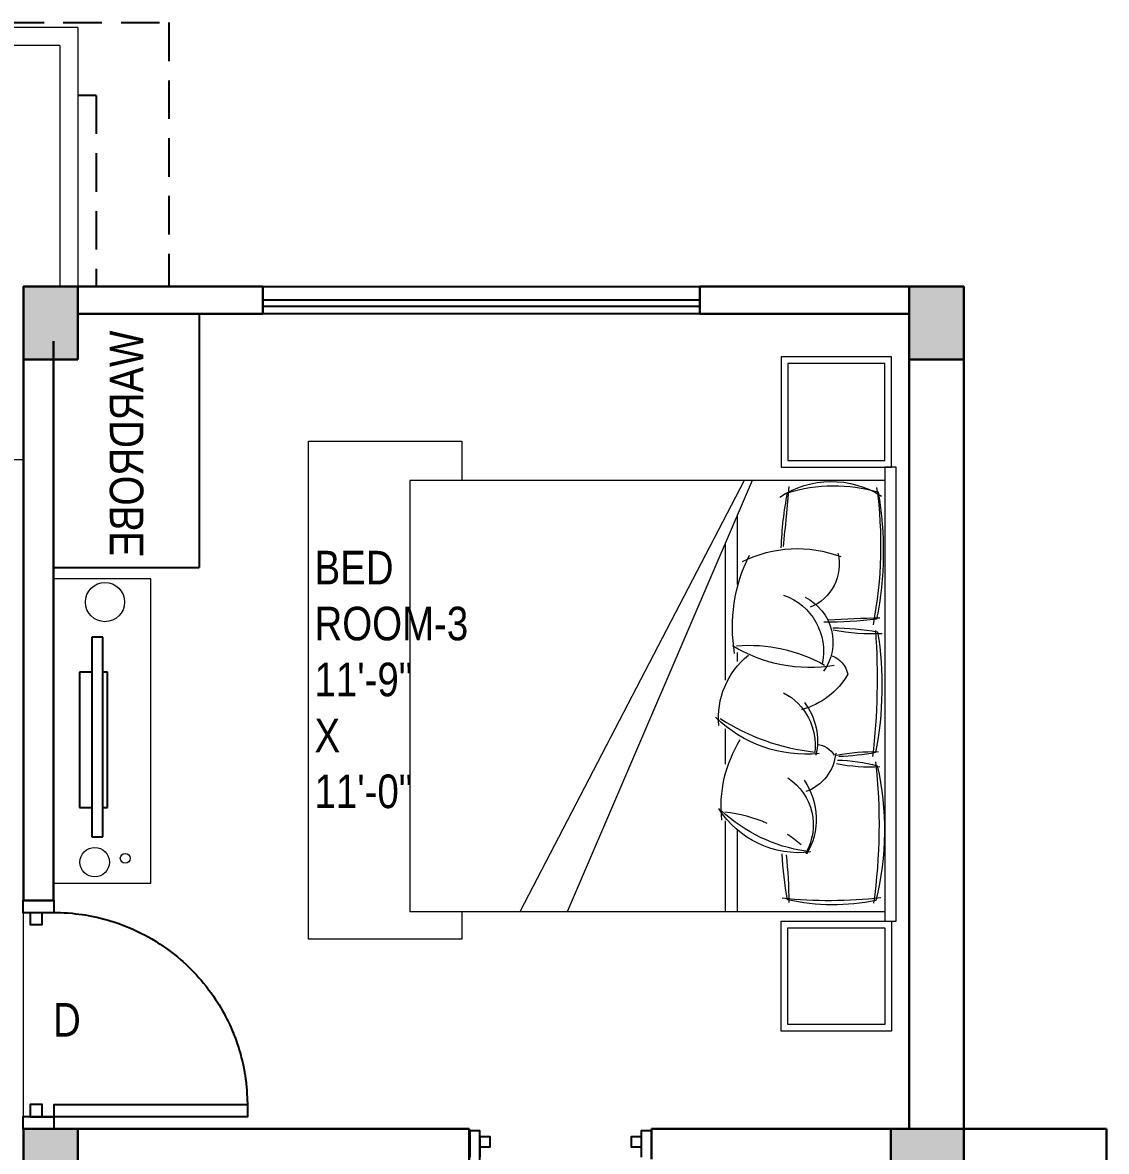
# Model space of a CAD drawing. Extents: x -454308 to 890911, y -14103 to 1343694.
# Drawn here: x 209069 to 209247.7, y 656815.7 to 657001.8 of the extents above; entities that cross this region are included whole.
import ezdxf

# ---------------------------------------------------------------- set-up
doc = ezdxf.new("R2010")
doc.units = 0
doc.header["$MEASUREMENT"] = 0
doc.linetypes.add('HIDDEN', pattern=[9.525, 6.35, -3.175])
for name, color, linetype in [('A-Door', 144, 'Continuous'), ('cup', 126, 'Continuous'), ('PERSONA', 7, 'Continuous'), ('railing', 162, 'Continuous'), ('stair', 135, 'Continuous'), ('WIN', 4, 'Continuous')]:
    doc.layers.add(name, color=color, linetype=linetype)
for name, color, linetype, lineweight in [('A-FURN', 35, 'Continuous', 5), ('A-Wall', 7, 'Continuous', 30), ('AR-FUR', 11, 'Continuous', 9), ('col', 232, 'Continuous', 30), ('Hatch Gris Claro', 9, 'Continuous', 9), ('Muebles', 46, 'Continuous', 0), ('sill', 32, 'Continuous', 25), ('TXT', 42, 'Continuous', 25)]:
    doc.layers.add(name, color=color, linetype=linetype, lineweight=lineweight)
doc.styles.get("Standard").update_dxf_attribs({"font": 'stylu.ttf', "height": 7})

# ---------------------------------------------------------------- blocks, each defined once
blk = doc.blocks.new('cdsaf')
at = {"color": 5}
for p, q in [((1185429.42, 734143.15, 20311.96), (1185429.42, 734106.36, 20311.96)), ((1185431.44, 734143.15, 20311.96), (1185429.42, 734143.15, 20311.96)), ((1185431.44, 734106.36, 20311.96), (1185431.44, 734143.15, 20311.96)), ((1185427.16, 734136.71, 20311.96), (1185427.16, 734111.82, 20311.96)), ((1185429.42, 734136.71, 20311.96), (1185427.16, 734136.71, 20311.96)), ((1185432.29, 734136.71, 20311.96), (1185431.44, 734136.71, 20311.96)), ((1185432.29, 734111.82, 20311.96), (1185432.29, 734136.71, 20311.96)), ((1185427.16, 734111.82, 20311.96), (1185429.42, 734111.82, 20311.96)), ((1185431.44, 734111.82, 20311.96), (1185432.29, 734111.82, 20311.96)), ((1185429.42, 734106.36, 20311.96), (1185431.44, 734106.36, 20311.96))]:
    blk.add_line(p, q, dxfattribs=at)
blk = doc.blocks.new('WEWEEQ')
at = {"layer": 'Muebles'}
blk.add_lwpolyline([(1107845.51, 737873.28), (1107829.48, 737873.28), (1107829.48, 737823.12), (1107845.51, 737823.12)], close=True, dxfattribs=at)
for centre, radius in [((1107838.73, 737869.84), 2.43), ((1107833.71, 737869.19), 0.81), ((1107837.04, 737826.97), 3.24)]:
    blk.add_circle(centre, radius, dxfattribs=at)
at = {"color": 6, "linetype": 'ByBlock', "lineweight": 5, "xscale": 0.8945132207591084, "yscale": 0.8945132207591084, "zscale": 0.8945132207591084, "rotation": 180}
blk.add_blockref('cdsaf', (2168221.49, 1394533.53, 55552.59), dxfattribs=at)
blk = doc.blocks.new('bed 111111')
at = {"layer": 'AR-FUR'}
for p, q in [((-0.8649, 1.3945), (-0.8649, -0.4997)), ((-0.8172, 1.3945), (-0.8649, 1.3945)), ((-0.8172, -0.4997), (-0.8172, 1.3945)), ((-0.2634, -0.4435), (0.5086, 1.3565)), ((-0.151, 0.5919), (-0.151, 0.7393)), ((-0.2018, 0.2738), (-0.2018, 0.3108)), ((-0.8649, -0.4997), (-0.8172, -0.4997))]:
    blk.add_line(p, q, dxfattribs=at)
at = {"layer": 'AR-FUR', "color": 251}
for p, q in [((-0.8172, 1.3565), (1.1658, 1.3565)), ((-0.231, -0.4435), (0.7065, 1.3565)), ((-0.2018, 1.016), (-0.2018, 1.3565)), ((-0.151, 0.9769), (-0.151, 1.3565)), ((1.1658, -0.4435), (1.1658, 1.3565)), ((-0.151, -0.177), (-0.151, 0.3896)), ((-0.2018, -0.2973), (-0.2018, -0.0096)), ((-0.8172, -0.4435), (1.1658, -0.4435))]:
    blk.add_line(p, q, dxfattribs=at)
at = {"layer": 'AR-FUR'}
for points in [[(-0.3849, 1.8545), (-0.3849, 1.3945), (-0.8449, 1.3945), (-0.8449, 1.8545)], [(-0.4126, 1.8268), (-0.4126, 1.4222), (-0.8172, 1.4222), (-0.8172, 1.8268)], [(-0.3849, -0.9597), (-0.3849, -0.4997), (-0.8449, -0.4997), (-0.8449, -0.9597)], [(-0.4126, -0.9319), (-0.4126, -0.5274), (-0.8172, -0.5274), (-0.8172, -0.9319)]]:
    blk.add_lwpolyline(points, close=True, dxfattribs=at)
at = {"layer": 'AR-FUR', "color": 251, "extrusion": (0, 0, -1)}
for centre, major_axis, start_param, end_param in [((1.5625, 0.993), (-1.6658, -1.6658), 0.673847, 0.924545), ((-0.5854, -0.6035), (1.3528, -1.3528), 3.814055, 4.030079), ((1.5526, 1.3309), (-1.3927, -1.3927), 0.677, 0.778682), ((-0.2845, 0.9931), (-0.1657, -0.1657), -0.207552, 1.319983), ((-0.5866, 0.4458), (0.4702, -0.4702), 4.076, 4.671895), ((-0.0866, 1.5296), (0.42, -0.42), 1.362212, 1.484388), ((-0.0866, 1.5296), (0.42, -0.42), 0.892669, 1.199073), ((-0.7563, 0.0062), (0.5275, -0.5275), 3.872485, 4.116068), ((2.032, 0.3804), (-1.9923, -1.9923), 0.715059, 0.90208), ((-0.2783, 0.6613), (0.176, -0.176), 1.274089, 2.475678), ((-0.6338, -0.2362), (0.6602, -0.6602), 4.043868, 4.496311), ((-0.3136, 0.269), (-0.1757, -0.1757), -0.450892, 0.994118), ((-0.2465, 0.9031), (-0.4664, -0.4664), -0.857824, -0.280048), ((-0.7731, -0.7492), (-0.6687, -0.6687), 2.320508, 2.537901), ((0.9556, -0.1741), (1.2415, -1.2415), 2.218366, 2.546274), ((-0.8022, 3.0425), (-2.0599, -2.0599), -0.860991, -0.787253), ((11.1738, -1.4463), (8.2284, -8.2284), 2.444592, 2.466232), ((-0.5953, -0.0511), (-0.2749, -0.2749), -1.375906, -0.21834)]:
    blk.add_ellipse(centre, major_axis=major_axis, ratio=1, start_param=start_param, end_param=end_param, dxfattribs=at)
at = {"layer": 'AR-FUR', "extrusion": (0, 0, -1)}
for centre, major_axis, start_param, end_param in [((-0.6029, 0.4547), (-0.6168, -0.6168), 2.151233, 2.577546), ((0.4135, 1.0155), (0.8693, -0.8693), 2.135358, 2.596989), ((-1.9428, 1.0262), (1.1008, -1.1008), 5.317309, 5.441753), ((-0.2479, 0.9685), (0.2006, -0.2006), 1.751453, 2.903235), ((-0.4597, 0.7123), (0.2807, -0.2807), 3.804818, 4.933588), ((-0.6654, 0.9181), (-0.3757, -0.3757), 3.823105, 4.483365), ((-0.4265, 0.678), (0.132, -0.132), 2.441833, 3.593049), ((-0.5998, 1.4582), (-0.5204, -0.5204), -0.757256, -0.529592), ((-0.5939, -0.2888), (-0.7054, -0.7054), 2.16954, 2.32419), ((-0.4885, 0.16), (0.3807, -0.3807), 3.825535, 4.703193), ((0.6668, 0.4149), (-1.0409, -1.0409), 0.630608, 0.974387), ((-0.7629, 1.4252), (0.5216, -0.5216), 0.585091, 0.82334), ((-0.5288, 0.748), (0.0636, -0.0636), 0.857002, 1.830616), ((-0.2789, 0.642), (-0.1822, -0.1822), 0.120756, 1.023991), ((-0.457, 0.546), (-0.2361, -0.2361), 3.827833, 4.821859), ((-0.3841, 0.2013), (-0.2284, -0.2284), 1.31402, 2.087383), ((-0.5579, 0.3869), (-0.076, -0.076), -0.407023, 0.572892), ((-0.3929, 0.2303), (0.1472, -0.1472), 1.241939, 2.981597), ((-0.5067, -0.2882), (0.4419, -0.4419), 3.766461, 4.474078), ((-0.8424, 0.1671), (-0.4675, -0.4675), 3.758339, 4.39729), ((-0.5994, 1.2063), (-0.7323, -0.7323), -0.784247, -0.602664), ((-0.5854, -1.358), (1.0644, -1.0644), 3.795161, 3.941764), ((0.6231, -0.1482), (1.0143, -1.0143), 2.182404, 2.554333), ((-0.4353, -0.0938), (-0.1358, -0.1358), 0.534678, 1.98218), ((-0.4521, 0.3531), (-0.3626, -0.3626), -1.247956, -0.42416), ((-1.8536, -0.1133), (-1.0388, -1.0388), 3.961011, 4.118365), ((-0.6065, 0.2399), (0.4681, -0.4681), 0.486234, 1.065936)]:
    blk.add_ellipse(centre, major_axis=major_axis, ratio=1, start_param=start_param, end_param=end_param, dxfattribs=at)
blk = doc.blocks.new('qeert')
at = {"layer": 'AR-FUR'}
blk.add_lwpolyline([(817.8551, -506.2448), (817.969, -506.2448), (817.969, -506.8852), (815.8898, -506.8852), (815.8898, -506.2448), (816.0552, -506.2448)], dxfattribs=at)
at = {"layer": 'AR-FUR', "rotation": 270}
blk.add_blockref('bed 111111', (816.4987, -505.2972), dxfattribs=at)
blk = doc.blocks.new('colummn')
at = {"layer": 'Hatch Gris Claro'}
blk.add_hatch(color=256, dxfattribs=at).paths.add_polyline_path([(154558.64, 675547.17), (154567.64, 675547.17), (154567.64, 675559.17), (154558.64, 675559.17)])
at = {"layer": 'col'}
blk.add_lwpolyline([(154558.64, 675547.17), (154567.64, 675547.17), (154567.64, 675559.17), (154558.64, 675559.17), (154558.64, 675547.17)], dxfattribs=at)
blk = doc.blocks.new('RERWRER')
at = {"layer": 'col'}
for p, rotation in [((318098.14, 1348187.84), 179.9999999999999), ((839232.66, 518070.03), 89.99999999999997), ((318098.14, 1348049.06), 180), ((318244.13, 1348049.06), 180)]:
    blk.add_blockref('colummn', p, dxfattribs=dict(at, rotation=rotation))

msp = doc.modelspace()

# ---------------------------------------------------------------- linework, layer by layer
at = {"layer": 'A-Door'}
for points in [[(209069.065, 656857.108), (209069.065, 656855.117), (209074.241, 656855.117), (209074.241, 656857.108), (209069.065, 656857.108), (209069.065, 656855.117), (209070.259, 656855.117), (209070.259, 656853.126), (209072.25, 656853.126), (209072.25, 656855.117), (209074.241, 656855.117), (209075.285, 656855.1), (209075.863, 656855.076), (209076.434, 656855.041), (209077.203, 656854.979), (209077.77, 656854.921), (209078.312, 656854.856), (209078.828, 656854.785), (209079.343, 656854.706), (209079.863, 656854.617), (209080.374, 656854.521), (209080.938, 656854.405), (209081.289, 656854.328), (209081.897, 656854.183), (209082.498, 656854.028), (209083.153, 656853.845), (209083.616, 656853.706), (209084.079, 656853.56), (209084.714, 656853.346), (209085.146, 656853.193), (209085.82, 656852.938), (209086.297, 656852.748), (209086.796, 656852.539), (209087.201, 656852.362), (209087.617, 656852.173), (209088.19, 656851.901), (209088.634, 656851.68), (209089.232, 656851.37), (209089.84, 656851.037), (209090.329, 656850.756), (209091.028, 656850.335), (209091.336, 656850.142), (209091.722, 656849.893), (209092.271, 656849.524), (209092.767, 656849.177), (209093.188, 656848.87), (209093.631, 656848.537), (209094.067, 656848.196), (209094.558, 656847.798), (209095.119, 656847.323), (209095.469, 656847.015), (209096.007, 656846.522), (209096.333, 656846.213), (209096.768, 656845.786), (209097.13, 656845.419), (209097.405, 656845.131), (209097.685, 656844.83), (209098.053, 656844.423), (209098.463, 656843.953), (209098.851, 656843.49), (209099.281, 656842.955), (209099.752, 656842.341), (209100.106, 656841.858), (209100.478, 656841.33), (209100.837, 656840.797), (209101.085, 656840.415), (209101.406, 656839.902), (209101.712, 656839.392), (209101.988, 656838.913), (209102.231, 656838.474), (209102.432, 656838.099), (209102.657, 656837.663), (209102.844, 656837.289), (209103.012, 656836.94), (209103.165, 656836.613), (209103.34, 656836.229), (209103.468, 656835.938), (209103.595, 656835.64), (209103.729, 656835.317), (209103.873, 656834.959), (209103.996, 656834.642), (209104.113, 656834.331), (209104.281, 656833.867), (209104.281, 656833.867), (209104.415, 656833.479), (209104.51, 656833.194), (209104.606, 656832.899), (209104.606, 656832.899), (209104.745, 656832.449), (209104.83, 656832.162), (209104.83, 656832.162), (209104.921, 656831.843), (209104.921, 656831.843), (209105.002, 656831.546), (209105.002, 656831.546), (209105.085, 656831.233), (209105.085, 656831.233), (209105.204, 656830.756), (209105.204, 656830.756), (209105.319, 656830.266), (209105.319, 656830.266), (209105.432, 656829.742), (209105.537, 656829.217), (209105.57, 656829.04), (209105.594, 656828.909), (209105.633, 656828.691), (209105.66, 656828.53), (209105.698, 656828.3), (209105.715, 656828.189), (209105.743, 656828.011), (209105.758, 656827.908), (209105.776, 656827.787), (209105.797, 656827.634), (209105.816, 656827.496), (209105.829, 656827.401), (209105.843, 656827.287), (209105.857, 656827.177), (209105.872, 656827.053), (209105.889, 656826.915), (209105.904, 656826.776), (209105.929, 656826.55), (209105.946, 656826.376), (209105.961, 656826.221), (209105.978, 656826.031), (209105.986, 656825.936), (209105.997, 656825.806), (209106.009, 656825.649), (209106.019, 656825.51), (209106.019, 656825.396), (209106.099, 656823.452), (209106.099, 656821.461), (209069.065, 656821.461), (209069.065, 656819.469), (209074.241, 656819.469), (209074.241, 656821.461), (209072.25, 656821.461), (209072.25, 656823.452), (209070.259, 656823.452), (209070.259, 656821.461), (209074.241, 656821.461), (209074.241, 656823.452), (209106.099, 656823.452)], [(209144.419, 656790.036), (209144.419, 656819.135), (209142.758, 656819.135), (209142.758, 656814.816)], [(209172.659, 656814.816), (209172.659, 656819.135), (209170.998, 656819.135), (209170.998, 656818.138), (209169.337, 656818.138), (209169.337, 656816.477), (209170.998, 656816.477), (209170.998, 656814.816)], [(209172.659, 656819.135), (209170.998, 656819.135), (209170.998, 656814.816)], [(209144.419, 656814.816), (209144.419, 656816.477), (209146.08, 656816.477), (209146.08, 656818.138), (209144.419, 656818.138), (209144.419, 656814.816)]]:
    msp.add_lwpolyline(points, dxfattribs=at)
at = {"layer": 'A-Wall'}
for p, q in [((209069.159, 656857.108), (209069.159, 656958.256)), ((209078.159, 656958.256), (209108.647, 656958.256)), ((209108.647, 656953.756), (209108.647, 656958.256)), ((209180.647, 656958.256), (209224.147, 656958.256)), ((209180.647, 656953.756), (209180.647, 656958.256)), ((209224.147, 656819.469), (209224.147, 656958.256)), ((209078.159, 656953.756), (209108.647, 656953.756)), ((209180.647, 656953.756), (209215.147, 656953.756)), ((209074.147, 656949.256), (209074.147, 656857.108)), ((209215.147, 656819.469), (209215.147, 656949.256)), ((209074.147, 656857.108), (209069.159, 656857.108)), ((209078.159, 656819.469), (209142.659, 656819.469)), ((209142.659, 656756.28), (209142.659, 656819.469)), ((209172.659, 656819.469), (209212.147, 656819.469)), ((209172.659, 656814.482), (209172.659, 656819.469)), ((209247.659, 656819.469), (209224.147, 656819.469)), ((209247.659, 656819.469), (209247.659, 656802.274))]:
    msp.add_line(p, q, dxfattribs=at)
at = {"layer": 'AR-FUR'}
for p, q in [((209033.159, 656929.756), (209069.159, 656929.756)), ((209069.159, 656819.469), (209069.159, 656857.277))]:
    msp.add_line(p, q, dxfattribs=at)
at = {"layer": 'cup'}
for p in [(209098.147, 656953.756), (209074.147, 656911.955)]:
    msp.add_line(p, (209098.147, 656911.955), dxfattribs=at)
at = {"layer": 'railing', "lineweight": 0, "ltscale": 9}
for p, q in [((209078.159, 657000.969), (208972.404, 657000.969)), ((209078.159, 657000.969), (209078.159, 656958.256)), ((209075.159, 656997.969), (208971.296, 656997.969)), ((209075.159, 656997.969), (209075.159, 656958.256))]:
    msp.add_line(p, q, dxfattribs=at)
at = {"layer": 'sill'}
for p, q in [((209108.647, 656958.256), (209180.647, 656958.256)), ((209180.647, 656953.756), (209108.647, 656953.756))]:
    msp.add_line(p, q, dxfattribs=at)
at = {"layer": 'stair', "linetype": 'HIDDEN'}
for p, q in [((208970.964, 657001.756), (209093.159, 657001.756)), ((209093.159, 657001.756), (209093.159, 656958.256)), ((209081.159, 656989.756), (209078.159, 656989.756)), ((209081.159, 656989.756), (209081.159, 656958.256))]:
    msp.add_line(p, q, dxfattribs=at)
at = {"layer": 'WIN'}
for p, q in [((209108.647, 656956.05), (209180.647, 656956.05)), ((209108.647, 656955.05), (209180.647, 656955.05))]:
    msp.add_line(p, q, dxfattribs=at)

# ---------------------------------------------------------------- block references
at = {"layer": 'A-FURN', "xscale": 39.48101731830773, "yscale": 39.48101731830773, "zscale": 39.48101731830773, "rotation": 270}
msp.add_blockref('qeert', (229128.506, 689144.966), dxfattribs=at)
at = {"layer": 'col', "xscale": -1, "rotation": 180}
msp.add_blockref('RERWRER', (45538.662, 1329448.141), dxfattribs=at)
at = {"layer": 'PERSONA', "linetype": 'ByBlock', "rotation": 180}
msp.add_blockref('WEWEEQ', (1316919.656, 1394733.243), dxfattribs=at)

# ---------------------------------------------------------------- texts
at = {"layer": 'TXT', "lineweight": 25, "extrusion": (0, 0, -1), "char_height": 5.52888, "attachment_point": 1}
for s, insert, width, text_direction in [('{\\fArial Narrow|b0|i0|c0|p34;WARDROBE}', (209083.411, 656951), 17.52553, (0, -1, 0)), ('{\\fArial Narrow|b0|i0|c0|p34;D}', (209074.058, 656834.659), 0.19631, (1, 0, 0))]:
    msp.add_mtext(s, dxfattribs=dict(at, insert=insert, width=width, text_direction=text_direction))
at = {"layer": 'TXT', "lineweight": 25, "insert": (209117.149, 656914.714), "char_height": 5.52888, "width": 0.19631, "attachment_point": 1}
msp.add_mtext('{\\fArial Narrow|b0|i0|c0|p34; BED ROOM-3\\P 11\'-9" X 11\'-0"}', dxfattribs=at)

doc.saveas('drawing.dxf')
